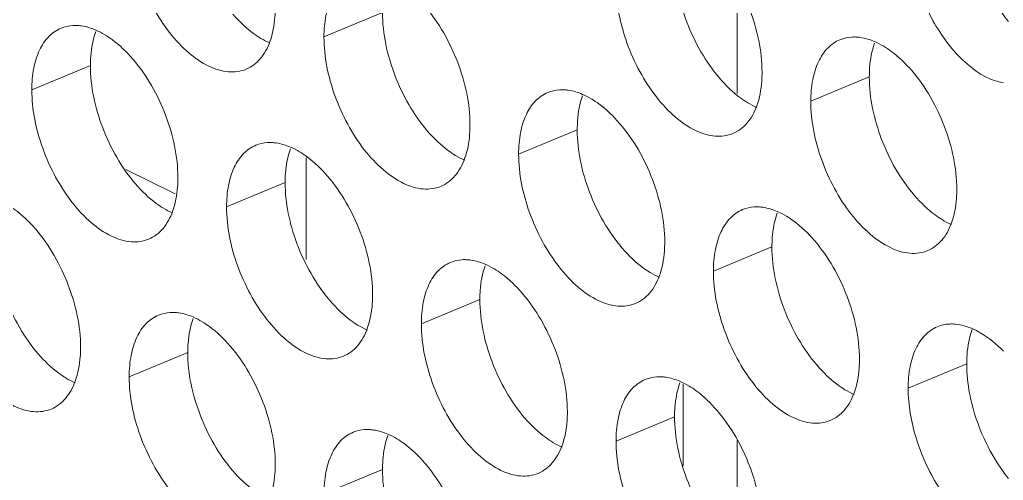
# Model space of a CAD drawing. Header units: millimetres. Extents: x 0 to 2524, y 0 to 1785.
# Drawn here: x 1798.18 to 1808.52, y 876.53 to 881.37 of the extents above; entities that cross this region are included whole.
import ezdxf

# ---------------------------------------------------------------- set-up
doc = ezdxf.new("R2010")
doc.units = ezdxf.units.MM
doc.header["$LTSCALE"] = 0.1
doc.layers.add('标注', color=251, linetype='Continuous', lineweight=9)

msp = doc.modelspace()

# ---------------------------------------------------------------- linework, layer by layer
at = {"layer": '标注'}
for p, q in [((1805.72, 881.749), (1805.72, 880.595)), ((1801.996, 881.444), (1801.381, 881.188)), ((1798.927, 880.889), (1798.312, 880.633)), ((1807.11, 880.768), (1806.495, 880.512)), ((1804.042, 880.213), (1803.426, 879.957)), ((1801.194, 878.85), (1801.194, 879.921)), ((1799.819, 879.538), (1799.299, 879.797)), ((1800.973, 879.659), (1800.358, 879.403)), ((1806.087, 878.983), (1805.472, 878.727)), ((1803.019, 878.428), (1802.404, 878.173)), ((1799.95, 877.874), (1799.335, 877.618)), ((1808.133, 877.752), (1807.518, 877.497)), ((1805.154, 876.683), (1805.154, 877.541)), ((1805.064, 877.198), (1804.449, 876.942)), ((1805.72, 876.949), (1805.72, 875.795)), ((1801.996, 876.644), (1801.381, 876.388))]:
    msp.add_line(p, q, dxfattribs=at)
msp.add_arc((1810.248, 877.852), 2.125, 194.0297, 206.073, dxfattribs=at)
for points, knots in [([(1800.563, 880.849), (1800.505, 880.825), (1800.366, 880.807), (1800.154, 880.876), (1799.944, 881.022), (1799.747, 881.235), (1799.576, 881.5), (1799.402, 881.889), (1799.335, 882.209), (1799.335, 882.418)], [0, 0, 0, 0, 0.08419, 0.180629, 0.294901, 0.426206, 0.569756, 0.71848, 1, 1, 1, 1]), ([(1808.518, 880.705), (1808.387, 880.727), (1808.113, 880.888), (1807.804, 881.271), (1807.582, 881.759), (1807.518, 882.121), (1807.518, 882.297)], [0, 0, 0, 0, 0.200223, 0.454809, 0.735097, 1, 1, 1, 1]), ([(1805.51, 882.064), (1805.658, 881.892), (1805.884, 881.492), (1805.983, 881.042), (1805.983, 880.819)], [0, 0, 0, 0, 0.505546, 1, 1, 1, 1]), ([(1805.538, 880.753), (1805.39, 880.926), (1805.164, 881.326), (1805.064, 881.775), (1805.064, 881.998)], [0, 0, 0, 0, 0.505546, 1, 1, 1, 1]), ([(1801.381, 881.188), (1801.381, 881.263), (1801.392, 881.406), (1801.45, 881.599), (1801.547, 881.75), (1801.639, 881.815), (1801.687, 881.834)], [0, 0, 0, 0, 0.300633, 0.564844, 0.793499, 1, 1, 1, 1]), ([(1805.677, 880.173), (1805.619, 880.149), (1805.48, 880.131), (1805.268, 880.2), (1805.058, 880.346), (1804.861, 880.559), (1804.69, 880.824), (1804.516, 881.213), (1804.449, 881.534), (1804.449, 881.742)], [0, 0, 0, 0, 0.08419, 0.180629, 0.294901, 0.426206, 0.569756, 0.71848, 1, 1, 1, 1]), ([(1808.571, 881.35), (1808.549, 881.377), (1808.462, 881.493), (1808.388, 881.619), (1808.34, 881.718)], [0, 0, 0, 0, 0.242274, 1, 1, 1, 1]), ([(1800.869, 881.495), (1800.869, 881.463), (1800.865, 881.343), (1800.844, 881.223), (1800.814, 881.14)], [0, 0, 0, 0, 0.269025, 1, 1, 1, 1]), ([(1802.469, 880.199), (1802.321, 880.371), (1802.096, 880.771), (1801.996, 881.221), (1801.996, 881.444)], [0, 0, 0, 0, 0.505546, 1, 1, 1, 1]), ([(1802.441, 881.51), (1802.59, 881.337), (1802.815, 880.937), (1802.915, 880.488), (1802.915, 880.265)], [0, 0, 0, 0, 0.505546, 1, 1, 1, 1]), ([(1800.717, 881.173), (1800.692, 881.189), (1800.583, 881.262), (1800.489, 881.353), (1800.424, 881.429)], [0, 0, 0, 0, 0.231736, 1, 1, 1, 1]), ([(1798.312, 880.633), (1798.312, 880.709), (1798.324, 880.852), (1798.381, 881.045), (1798.478, 881.195), (1798.571, 881.26), (1798.619, 881.28)], [0, 0, 0, 0, 0.300633, 0.564844, 0.793499, 1, 1, 1, 1]), ([(1798.619, 881.28), (1798.658, 881.296), (1798.714, 881.309), (1798.771, 881.309), (1798.786, 881.309)], [0, 0, 0, 0, 0.741995, 1, 1, 1, 1]), ([(1798.786, 881.309), (1798.802, 881.308), (1798.869, 881.302), (1798.935, 881.281), (1798.983, 881.261)], [0, 0, 0, 0, 0.236225, 1, 1, 1, 1]), ([(1798.927, 880.889), (1798.927, 880.921), (1798.932, 881.041), (1798.953, 881.162), (1798.983, 881.244)], [0, 0, 0, 0, 0.269025, 1, 1, 1, 1]), ([(1799.079, 881.211), (1799.105, 881.196), (1799.213, 881.123), (1799.308, 881.031), (1799.373, 880.956)], [0, 0, 0, 0, 0.231736, 1, 1, 1, 1]), ([(1800.814, 881.14), (1800.79, 881.075), (1800.728, 880.955), (1800.619, 880.872), (1800.563, 880.849)], [0, 0, 0, 0, 0.533077, 1, 1, 1, 1]), ([(1802.608, 879.618), (1802.551, 879.595), (1802.412, 879.577), (1802.2, 879.645), (1801.989, 879.792), (1801.792, 880.005), (1801.621, 880.27), (1801.448, 880.659), (1801.381, 880.979), (1801.381, 881.188)], [0, 0, 0, 0, 0.08419, 0.180629, 0.294901, 0.426206, 0.569756, 0.71848, 1, 1, 1, 1]), ([(1806.495, 880.512), (1806.495, 880.588), (1806.506, 880.73), (1806.564, 880.923), (1806.661, 881.074), (1806.754, 881.139), (1806.801, 881.159)], [0, 0, 0, 0, 0.300633, 0.564844, 0.793499, 1, 1, 1, 1]), ([(1806.801, 881.159), (1806.84, 881.175), (1806.897, 881.187), (1806.954, 881.188), (1806.968, 881.187)], [0, 0, 0, 0, 0.741995, 1, 1, 1, 1]), ([(1806.968, 881.187), (1806.984, 881.187), (1807.052, 881.18), (1807.118, 881.16), (1807.165, 881.14)], [0, 0, 0, 0, 0.236225, 1, 1, 1, 1]), ([(1807.11, 880.768), (1807.11, 880.8), (1807.114, 880.92), (1807.136, 881.04), (1807.166, 881.123)], [0, 0, 0, 0, 0.269025, 1, 1, 1, 1]), ([(1807.262, 881.09), (1807.288, 881.074), (1807.396, 881.001), (1807.49, 880.91), (1807.556, 880.834)], [0, 0, 0, 0, 0.231736, 1, 1, 1, 1]), ([(1799.373, 880.956), (1799.521, 880.783), (1799.747, 880.383), (1799.846, 879.933), (1799.846, 879.711)], [0, 0, 0, 0, 0.505546, 1, 1, 1, 1]), ([(1799.401, 879.644), (1799.253, 879.817), (1799.027, 880.217), (1798.927, 880.666), (1798.927, 880.889)], [0, 0, 0, 0, 0.505546, 1, 1, 1, 1]), ([(1805.983, 880.819), (1805.983, 880.787), (1805.979, 880.667), (1805.958, 880.547), (1805.928, 880.464)], [0, 0, 0, 0, 0.269025, 1, 1, 1, 1]), ([(1807.556, 880.834), (1807.704, 880.662), (1807.929, 880.261), (1808.029, 879.812), (1808.029, 879.589)], [0, 0, 0, 0, 0.505546, 1, 1, 1, 1]), ([(1805.832, 880.497), (1805.806, 880.513), (1805.698, 880.586), (1805.603, 880.677), (1805.538, 880.753)], [0, 0, 0, 0, 0.231736, 1, 1, 1, 1]), ([(1807.584, 879.523), (1807.435, 879.695), (1807.21, 880.095), (1807.11, 880.545), (1807.11, 880.768)], [0, 0, 0, 0, 0.505546, 1, 1, 1, 1]), ([(1799.54, 879.064), (1799.482, 879.04), (1799.343, 879.022), (1799.131, 879.091), (1798.921, 879.237), (1798.724, 879.45), (1798.553, 879.716), (1798.379, 880.104), (1798.312, 880.425), (1798.312, 880.633)], [0, 0, 0, 0, 0.08419, 0.180629, 0.294901, 0.426206, 0.569756, 0.71848, 1, 1, 1, 1]), ([(1803.733, 880.604), (1803.772, 880.62), (1803.829, 880.633), (1803.885, 880.633), (1803.9, 880.633)], [0, 0, 0, 0, 0.741995, 1, 1, 1, 1]), ([(1803.9, 880.633), (1803.916, 880.632), (1803.984, 880.626), (1804.049, 880.605), (1804.097, 880.585)], [0, 0, 0, 0, 0.236225, 1, 1, 1, 1]), ([(1803.426, 879.957), (1803.426, 880.033), (1803.438, 880.176), (1803.495, 880.369), (1803.592, 880.519), (1803.685, 880.584), (1803.733, 880.604)], [0, 0, 0, 0, 0.300633, 0.564844, 0.793499, 1, 1, 1, 1]), ([(1804.042, 880.213), (1804.042, 880.245), (1804.046, 880.365), (1804.067, 880.486), (1804.097, 880.568)], [0, 0, 0, 0, 0.269025, 1, 1, 1, 1]), ([(1804.194, 880.535), (1804.219, 880.52), (1804.327, 880.447), (1804.422, 880.355), (1804.487, 880.28)], [0, 0, 0, 0, 0.231736, 1, 1, 1, 1]), ([(1807.723, 878.943), (1807.665, 878.919), (1807.526, 878.901), (1807.314, 878.97), (1807.104, 879.116), (1806.907, 879.329), (1806.735, 879.594), (1806.562, 879.983), (1806.495, 880.303), (1806.495, 880.512)], [0, 0, 0, 0, 0.08419, 0.180629, 0.294901, 0.426206, 0.569756, 0.71848, 1, 1, 1, 1]), ([(1805.928, 880.464), (1805.904, 880.399), (1805.842, 880.28), (1805.733, 880.196), (1805.677, 880.173)], [0, 0, 0, 0, 0.533077, 1, 1, 1, 1]), ([(1802.763, 879.943), (1802.737, 879.958), (1802.629, 880.031), (1802.535, 880.123), (1802.469, 880.199)], [0, 0, 0, 0, 0.231736, 1, 1, 1, 1]), ([(1802.915, 880.265), (1802.915, 880.233), (1802.911, 880.113), (1802.889, 879.992), (1802.859, 879.91)], [0, 0, 0, 0, 0.269025, 1, 1, 1, 1]), ([(1804.515, 878.968), (1804.367, 879.141), (1804.141, 879.541), (1804.042, 879.991), (1804.042, 880.213)], [0, 0, 0, 0, 0.505546, 1, 1, 1, 1]), ([(1804.487, 880.28), (1804.636, 880.107), (1804.861, 879.707), (1804.961, 879.257), (1804.961, 879.035)], [0, 0, 0, 0, 0.505546, 1, 1, 1, 1]), ([(1800.358, 879.403), (1800.358, 879.479), (1800.369, 879.621), (1800.427, 879.814), (1800.524, 879.965), (1800.616, 880.03), (1800.664, 880.05)], [0, 0, 0, 0, 0.300633, 0.564844, 0.793499, 1, 1, 1, 1]), ([(1800.664, 880.05), (1800.703, 880.066), (1800.76, 880.078), (1800.817, 880.079), (1800.831, 880.078)], [0, 0, 0, 0, 0.741995, 1, 1, 1, 1]), ([(1800.831, 880.078), (1800.847, 880.078), (1800.915, 880.071), (1800.981, 880.051), (1801.028, 880.031)], [0, 0, 0, 0, 0.236225, 1, 1, 1, 1]), ([(1800.973, 879.659), (1800.973, 879.691), (1800.977, 879.811), (1800.999, 879.931), (1801.029, 880.014)], [0, 0, 0, 0, 0.269025, 1, 1, 1, 1]), ([(1801.125, 879.981), (1801.151, 879.965), (1801.259, 879.893), (1801.353, 879.801), (1801.419, 879.725)], [0, 0, 0, 0, 0.231736, 1, 1, 1, 1]), ([(1802.859, 879.91), (1802.836, 879.844), (1802.773, 879.725), (1802.665, 879.642), (1802.608, 879.618)], [0, 0, 0, 0, 0.533077, 1, 1, 1, 1]), ([(1804.654, 878.388), (1804.596, 878.364), (1804.458, 878.346), (1804.245, 878.415), (1804.035, 878.561), (1803.838, 878.774), (1803.667, 879.04), (1803.493, 879.429), (1803.426, 879.749), (1803.426, 879.957)], [0, 0, 0, 0, 0.08419, 0.180629, 0.294901, 0.426206, 0.569756, 0.71848, 1, 1, 1, 1]), ([(1799.846, 879.711), (1799.846, 879.678), (1799.842, 879.558), (1799.821, 879.438), (1799.791, 879.355)], [0, 0, 0, 0, 0.269025, 1, 1, 1, 1]), ([(1801.419, 879.725), (1801.567, 879.553), (1801.792, 879.153), (1801.892, 878.703), (1801.892, 878.48)], [0, 0, 0, 0, 0.505546, 1, 1, 1, 1]), ([(1799.695, 879.388), (1799.669, 879.404), (1799.561, 879.477), (1799.466, 879.568), (1799.401, 879.644)], [0, 0, 0, 0, 0.231736, 1, 1, 1, 1]), ([(1801.031, 879.226), (1801.022, 879.263), (1800.99, 879.405), (1800.973, 879.551), (1800.973, 879.659)], [0, 0, 0, 0, 0.261395, 1, 1, 1, 1]), ([(1808.029, 879.589), (1808.029, 879.557), (1808.025, 879.437), (1808.003, 879.317), (1807.973, 879.234)], [0, 0, 0, 0, 0.269025, 1, 1, 1, 1]), ([(1807.877, 879.267), (1807.851, 879.283), (1807.743, 879.355), (1807.649, 879.447), (1807.584, 879.523)], [0, 0, 0, 0, 0.231736, 1, 1, 1, 1]), ([(1798.057, 879.426), (1798.082, 879.411), (1798.19, 879.338), (1798.285, 879.247), (1798.35, 879.171)], [0, 0, 0, 0, 0.231736, 1, 1, 1, 1]), ([(1801.586, 877.834), (1801.528, 877.81), (1801.389, 877.792), (1801.177, 877.861), (1800.967, 878.007), (1800.77, 878.22), (1800.598, 878.485), (1800.425, 878.874), (1800.358, 879.194), (1800.358, 879.403)], [0, 0, 0, 0, 0.08419, 0.180629, 0.294901, 0.426206, 0.569756, 0.71848, 1, 1, 1, 1]), ([(1805.472, 878.727), (1805.472, 878.803), (1805.484, 878.945), (1805.541, 879.138), (1805.638, 879.289), (1805.731, 879.354), (1805.779, 879.374)], [0, 0, 0, 0, 0.300633, 0.564844, 0.793499, 1, 1, 1, 1]), ([(1805.779, 879.374), (1805.818, 879.39), (1805.874, 879.402), (1805.931, 879.403), (1805.946, 879.402)], [0, 0, 0, 0, 0.741995, 1, 1, 1, 1]), ([(1805.946, 879.402), (1805.962, 879.402), (1806.029, 879.395), (1806.095, 879.375), (1806.143, 879.355)], [0, 0, 0, 0, 0.236225, 1, 1, 1, 1]), ([(1799.791, 879.355), (1799.767, 879.29), (1799.705, 879.171), (1799.596, 879.087), (1799.54, 879.064)], [0, 0, 0, 0, 0.533077, 1, 1, 1, 1]), ([(1806.087, 878.983), (1806.087, 879.015), (1806.092, 879.135), (1806.113, 879.255), (1806.143, 879.338)], [0, 0, 0, 0, 0.269025, 1, 1, 1, 1]), ([(1806.239, 879.305), (1806.265, 879.289), (1806.373, 879.217), (1806.468, 879.125), (1806.533, 879.049)], [0, 0, 0, 0, 0.231736, 1, 1, 1, 1]), ([(1798.35, 879.171), (1798.498, 878.998), (1798.724, 878.598), (1798.824, 878.148), (1798.824, 877.926)], [0, 0, 0, 0, 0.505546, 1, 1, 1, 1]), ([(1801.447, 878.414), (1801.399, 878.469), (1801.216, 878.715), (1801.089, 879.001), (1801.031, 879.226)], [0, 0, 0, 0, 0.24034, 1, 1, 1, 1]), ([(1807.973, 879.234), (1807.95, 879.168), (1807.888, 879.049), (1807.779, 878.966), (1807.723, 878.943)], [0, 0, 0, 0, 0.533077, 1, 1, 1, 1]), ([(1798.378, 877.859), (1798.23, 878.032), (1798.004, 878.432), (1797.905, 878.882), (1797.905, 879.104)], [0, 0, 0, 0, 0.505546, 1, 1, 1, 1]), ([(1804.809, 878.713), (1804.783, 878.728), (1804.675, 878.801), (1804.58, 878.892), (1804.515, 878.968)], [0, 0, 0, 0, 0.231736, 1, 1, 1, 1]), ([(1804.961, 879.035), (1804.961, 879.002), (1804.956, 878.882), (1804.935, 878.762), (1804.905, 878.68)], [0, 0, 0, 0, 0.269025, 1, 1, 1, 1]), ([(1806.561, 877.738), (1806.412, 877.91), (1806.187, 878.31), (1806.087, 878.76), (1806.087, 878.983)], [0, 0, 0, 0, 0.505546, 1, 1, 1, 1]), ([(1806.533, 879.049), (1806.681, 878.877), (1806.907, 878.477), (1807.006, 878.027), (1807.006, 877.804)], [0, 0, 0, 0, 0.505546, 1, 1, 1, 1]), ([(1798.517, 877.279), (1798.459, 877.255), (1798.321, 877.237), (1798.108, 877.306), (1797.898, 877.453), (1797.701, 877.666), (1797.53, 877.931), (1797.356, 878.32), (1797.289, 878.64), (1797.289, 878.849)], [0, 0, 0, 0, 0.08419, 0.180629, 0.294901, 0.426206, 0.569756, 0.71848, 1, 1, 1, 1]), ([(1802.404, 878.173), (1802.404, 878.248), (1802.415, 878.391), (1802.472, 878.584), (1802.57, 878.734), (1802.662, 878.799), (1802.71, 878.819)], [0, 0, 0, 0, 0.300633, 0.564844, 0.793499, 1, 1, 1, 1]), ([(1802.71, 878.819), (1802.749, 878.835), (1802.806, 878.848), (1802.862, 878.849), (1802.877, 878.848)], [0, 0, 0, 0, 0.741995, 1, 1, 1, 1]), ([(1802.877, 878.848), (1802.893, 878.847), (1802.961, 878.841), (1803.027, 878.821), (1803.074, 878.8)], [0, 0, 0, 0, 0.236225, 1, 1, 1, 1]), ([(1803.019, 878.428), (1803.019, 878.461), (1803.023, 878.581), (1803.045, 878.701), (1803.074, 878.784)], [0, 0, 0, 0, 0.269025, 1, 1, 1, 1]), ([(1803.171, 878.75), (1803.197, 878.735), (1803.305, 878.662), (1803.399, 878.571), (1803.464, 878.495)], [0, 0, 0, 0, 0.231736, 1, 1, 1, 1]), ([(1804.905, 878.68), (1804.881, 878.614), (1804.819, 878.495), (1804.711, 878.412), (1804.654, 878.388)], [0, 0, 0, 0, 0.533077, 1, 1, 1, 1]), ([(1806.7, 877.158), (1806.642, 877.134), (1806.503, 877.116), (1806.291, 877.185), (1806.081, 877.331), (1805.884, 877.544), (1805.713, 877.809), (1805.539, 878.198), (1805.472, 878.518), (1805.472, 878.727)], [0, 0, 0, 0, 0.08419, 0.180629, 0.294901, 0.426206, 0.569756, 0.71848, 1, 1, 1, 1]), ([(1801.892, 878.48), (1801.892, 878.448), (1801.888, 878.328), (1801.866, 878.208), (1801.836, 878.125)], [0, 0, 0, 0, 0.269025, 1, 1, 1, 1]), ([(1803.464, 878.495), (1803.613, 878.322), (1803.838, 877.922), (1803.938, 877.472), (1803.938, 877.25)], [0, 0, 0, 0, 0.505546, 1, 1, 1, 1]), ([(1801.74, 878.158), (1801.714, 878.174), (1801.606, 878.246), (1801.512, 878.338), (1801.447, 878.414)], [0, 0, 0, 0, 0.231736, 1, 1, 1, 1]), ([(1803.492, 877.183), (1803.344, 877.356), (1803.118, 877.756), (1803.019, 878.206), (1803.019, 878.428)], [0, 0, 0, 0, 0.505546, 1, 1, 1, 1]), ([(1799.335, 877.618), (1799.335, 877.694), (1799.347, 877.836), (1799.404, 878.029), (1799.501, 878.18), (1799.594, 878.245), (1799.642, 878.265)], [0, 0, 0, 0, 0.300633, 0.564844, 0.793499, 1, 1, 1, 1]), ([(1799.642, 878.265), (1799.681, 878.281), (1799.737, 878.294), (1799.794, 878.294), (1799.809, 878.293)], [0, 0, 0, 0, 0.741995, 1, 1, 1, 1]), ([(1799.809, 878.293), (1799.825, 878.293), (1799.892, 878.286), (1799.958, 878.266), (1800.006, 878.246)], [0, 0, 0, 0, 0.236225, 1, 1, 1, 1]), ([(1799.95, 877.874), (1799.95, 877.906), (1799.955, 878.026), (1799.976, 878.146), (1800.006, 878.229)], [0, 0, 0, 0, 0.269025, 1, 1, 1, 1]), ([(1800.102, 878.196), (1800.128, 878.18), (1800.236, 878.108), (1800.331, 878.016), (1800.396, 877.94)], [0, 0, 0, 0, 0.231736, 1, 1, 1, 1]), ([(1803.631, 876.603), (1803.574, 876.579), (1803.435, 876.561), (1803.222, 876.63), (1803.012, 876.777), (1802.815, 876.99), (1802.644, 877.255), (1802.471, 877.644), (1802.404, 877.964), (1802.404, 878.173)], [0, 0, 0, 0, 0.08419, 0.180629, 0.294901, 0.426206, 0.569756, 0.71848, 1, 1, 1, 1]), ([(1807.518, 877.497), (1807.518, 877.572), (1807.529, 877.715), (1807.587, 877.908), (1807.684, 878.058), (1807.776, 878.123), (1807.824, 878.143)], [0, 0, 0, 0, 0.300719, 0.564842, 0.793477, 1, 1, 1, 1]), ([(1807.956, 878.172), (1807.975, 878.173), (1808.056, 878.171), (1808.136, 878.147), (1808.193, 878.122)], [0, 0, 0, 0, 0.234203, 1, 1, 1, 1]), ([(1807.956, 878.172), (1807.975, 878.173), (1808.056, 878.171), (1808.136, 878.147), (1808.193, 878.122)], [0, 0, 0, 0, 0.234203, 1, 1, 1, 1]), ([(1801.836, 878.125), (1801.813, 878.059), (1801.751, 877.94), (1801.642, 877.857), (1801.586, 877.834)], [0, 0, 0, 0, 0.533077, 1, 1, 1, 1]), ([(1808.133, 877.752), (1808.133, 877.786), (1808.137, 877.908), (1808.16, 878.032), (1808.192, 878.116)], [0, 0, 0, 0, 0.269773, 1, 1, 1, 1]), ([(1808.193, 878.122), (1808.221, 878.11), (1808.341, 878.048), (1808.446, 877.96), (1808.518, 877.886)], [0, 0, 0, 0, 0.228039, 1, 1, 1, 1]), ([(1798.824, 877.926), (1798.824, 877.893), (1798.819, 877.773), (1798.798, 877.653), (1798.768, 877.571)], [0, 0, 0, 0, 0.269025, 1, 1, 1, 1]), ([(1800.396, 877.94), (1800.544, 877.768), (1800.77, 877.368), (1800.869, 876.918), (1800.869, 876.695)], [0, 0, 0, 0, 0.505546, 1, 1, 1, 1]), ([(1798.672, 877.604), (1798.646, 877.619), (1798.538, 877.692), (1798.443, 877.784), (1798.378, 877.859)], [0, 0, 0, 0, 0.231736, 1, 1, 1, 1]), ([(1800.424, 876.629), (1800.275, 876.802), (1800.05, 877.202), (1799.95, 877.651), (1799.95, 877.874)], [0, 0, 0, 0, 0.505546, 1, 1, 1, 1]), ([(1806.854, 877.482), (1806.829, 877.498), (1806.721, 877.57), (1806.626, 877.662), (1806.561, 877.738)], [0, 0, 0, 0, 0.231736, 1, 1, 1, 1]), ([(1807.006, 877.804), (1807.006, 877.772), (1807.002, 877.652), (1806.981, 877.532), (1806.951, 877.449)], [0, 0, 0, 0, 0.269025, 1, 1, 1, 1]), ([(1808.187, 877.337), (1808.178, 877.372), (1808.148, 877.509), (1808.133, 877.649), (1808.133, 877.752)], [0, 0, 0, 0, 0.261145, 1, 1, 1, 1]), ([(1800.563, 876.049), (1800.505, 876.025), (1800.366, 876.007), (1800.154, 876.076), (1799.944, 876.222), (1799.747, 876.435), (1799.576, 876.7), (1799.402, 877.089), (1799.335, 877.409), (1799.335, 877.618)], [0, 0, 0, 0, 0.08419, 0.180629, 0.294901, 0.426206, 0.569756, 0.71848, 1, 1, 1, 1]), ([(1804.756, 877.589), (1804.795, 877.605), (1804.851, 877.618), (1804.908, 877.618), (1804.923, 877.618)], [0, 0, 0, 0, 0.741995, 1, 1, 1, 1]), ([(1804.923, 877.618), (1804.939, 877.617), (1805.006, 877.611), (1805.072, 877.59), (1805.12, 877.57)], [0, 0, 0, 0, 0.236225, 1, 1, 1, 1]), ([(1798.768, 877.571), (1798.744, 877.505), (1798.682, 877.386), (1798.574, 877.303), (1798.517, 877.279)], [0, 0, 0, 0, 0.533077, 1, 1, 1, 1]), ([(1804.449, 876.942), (1804.449, 877.018), (1804.461, 877.16), (1804.518, 877.354), (1804.615, 877.504), (1804.708, 877.569), (1804.756, 877.589)], [0, 0, 0, 0, 0.300633, 0.564844, 0.793499, 1, 1, 1, 1]), ([(1805.064, 877.198), (1805.064, 877.23), (1805.069, 877.35), (1805.09, 877.471), (1805.12, 877.553)], [0, 0, 0, 0, 0.269025, 1, 1, 1, 1]), ([(1805.216, 877.52), (1805.242, 877.505), (1805.35, 877.432), (1805.445, 877.34), (1805.51, 877.264)], [0, 0, 0, 0, 0.231736, 1, 1, 1, 1]), ([(1806.951, 877.449), (1806.927, 877.383), (1806.865, 877.264), (1806.756, 877.181), (1806.7, 877.158)], [0, 0, 0, 0, 0.533077, 1, 1, 1, 1]), ([(1808.518, 875.905), (1808.387, 875.927), (1808.113, 876.088), (1807.804, 876.471), (1807.582, 876.959), (1807.518, 877.321), (1807.518, 877.497)], [0, 0, 0, 0, 0.200223, 0.454809, 0.735097, 1, 1, 1, 1]), ([(1803.938, 877.25), (1803.938, 877.218), (1803.934, 877.098), (1803.912, 876.977), (1803.882, 876.895)], [0, 0, 0, 0, 0.269025, 1, 1, 1, 1]), ([(1805.538, 875.953), (1805.39, 876.126), (1805.164, 876.526), (1805.064, 876.975), (1805.064, 877.198)], [0, 0, 0, 0, 0.505546, 1, 1, 1, 1]), ([(1805.51, 877.264), (1805.658, 877.092), (1805.884, 876.692), (1805.983, 876.242), (1805.983, 876.019)], [0, 0, 0, 0, 0.505546, 1, 1, 1, 1]), ([(1803.786, 876.928), (1803.76, 876.943), (1803.652, 877.016), (1803.557, 877.108), (1803.492, 877.183)], [0, 0, 0, 0, 0.231736, 1, 1, 1, 1]), ([(1801.381, 876.388), (1801.381, 876.463), (1801.392, 876.606), (1801.45, 876.799), (1801.547, 876.95), (1801.639, 877.015), (1801.687, 877.034)], [0, 0, 0, 0, 0.300633, 0.564844, 0.793499, 1, 1, 1, 1]), ([(1801.687, 877.034), (1801.726, 877.051), (1801.783, 877.063), (1801.84, 877.064), (1801.854, 877.063)], [0, 0, 0, 0, 0.741995, 1, 1, 1, 1]), ([(1801.854, 877.063), (1801.87, 877.062), (1801.938, 877.056), (1802.004, 877.036), (1802.051, 877.015)], [0, 0, 0, 0, 0.236225, 1, 1, 1, 1]), ([(1801.996, 876.644), (1801.996, 876.676), (1802, 876.796), (1802.022, 876.916), (1802.052, 876.999)], [0, 0, 0, 0, 0.269025, 1, 1, 1, 1]), ([(1802.148, 876.966), (1802.174, 876.95), (1802.282, 876.877), (1802.376, 876.786), (1802.441, 876.71)], [0, 0, 0, 0, 0.231736, 1, 1, 1, 1]), ([(1803.882, 876.895), (1803.858, 876.829), (1803.796, 876.71), (1803.688, 876.627), (1803.631, 876.603)], [0, 0, 0, 0, 0.533077, 1, 1, 1, 1]), ([(1805.677, 875.373), (1805.619, 875.349), (1805.48, 875.331), (1805.268, 875.4), (1805.058, 875.546), (1804.861, 875.759), (1804.69, 876.024), (1804.516, 876.413), (1804.449, 876.734), (1804.449, 876.942)], [0, 0, 0, 0, 0.08419, 0.180629, 0.294901, 0.426206, 0.569756, 0.71848, 1, 1, 1, 1]), ([(1808.571, 876.55), (1808.549, 876.577), (1808.462, 876.693), (1808.388, 876.819), (1808.34, 876.918)], [0, 0, 0, 0, 0.242274, 1, 1, 1, 1]), ([(1800.869, 876.695), (1800.869, 876.663), (1800.865, 876.543), (1800.844, 876.423), (1800.814, 876.34)], [0, 0, 0, 0, 0.269025, 1, 1, 1, 1]), ([(1802.441, 876.71), (1802.59, 876.537), (1802.815, 876.137), (1802.915, 875.688), (1802.915, 875.465)], [0, 0, 0, 0, 0.505546, 1, 1, 1, 1]), ([(1800.717, 876.373), (1800.692, 876.389), (1800.583, 876.462), (1800.489, 876.553), (1800.424, 876.629)], [0, 0, 0, 0, 0.231736, 1, 1, 1, 1]), ([(1802.469, 875.399), (1802.321, 875.571), (1802.096, 875.971), (1801.996, 876.421), (1801.996, 876.644)], [0, 0, 0, 0, 0.505546, 1, 1, 1, 1])]:
    msp.add_open_spline(points, degree=3, knots=knots, dxfattribs=at)
for points in [[(1798.983, 881.261), (1799.016, 881.247), (1799.048, 881.23), (1799.079, 881.211)], [(1800.814, 881.124), (1800.781, 881.138), (1800.748, 881.155), (1800.717, 881.173)], [(1807.165, 881.14), (1807.199, 881.125), (1807.231, 881.108), (1807.262, 881.09)], [(1804.097, 880.585), (1804.13, 880.571), (1804.162, 880.554), (1804.194, 880.535)], [(1805.928, 880.448), (1805.895, 880.462), (1805.863, 880.479), (1805.832, 880.497)], [(1801.028, 880.031), (1801.062, 880.016), (1801.094, 880), (1801.125, 879.981)], [(1802.86, 879.893), (1802.826, 879.907), (1802.794, 879.924), (1802.763, 879.943)], [(1799.791, 879.339), (1799.758, 879.353), (1799.726, 879.37), (1799.695, 879.388)], [(1806.143, 879.355), (1806.176, 879.34), (1806.208, 879.324), (1806.239, 879.305)], [(1807.974, 879.217), (1807.941, 879.231), (1807.908, 879.248), (1807.877, 879.267)], [(1803.074, 878.8), (1803.107, 878.786), (1803.14, 878.769), (1803.171, 878.75)], [(1804.905, 878.663), (1804.872, 878.677), (1804.84, 878.694), (1804.809, 878.713)], [(1800.006, 878.246), (1800.039, 878.232), (1800.071, 878.215), (1800.102, 878.196)], [(1801.837, 878.108), (1801.804, 878.123), (1801.771, 878.139), (1801.74, 878.158)], [(1807.824, 878.143), (1807.866, 878.161), (1807.911, 878.17), (1807.956, 878.172)], [(1807.824, 878.143), (1807.866, 878.161), (1807.911, 878.17), (1807.956, 878.172)], [(1798.768, 877.554), (1798.735, 877.568), (1798.703, 877.585), (1798.672, 877.604)], [(1805.12, 877.57), (1805.153, 877.556), (1805.185, 877.539), (1805.216, 877.52)], [(1806.951, 877.432), (1806.918, 877.447), (1806.885, 877.464), (1806.854, 877.482)], [(1802.051, 877.015), (1802.085, 877.001), (1802.117, 876.984), (1802.148, 876.966)], [(1803.882, 876.878), (1803.849, 876.892), (1803.817, 876.909), (1803.786, 876.928)]]:
    msp.add_open_spline(points, degree=3, dxfattribs=at)

doc.saveas('drawing.dxf')
